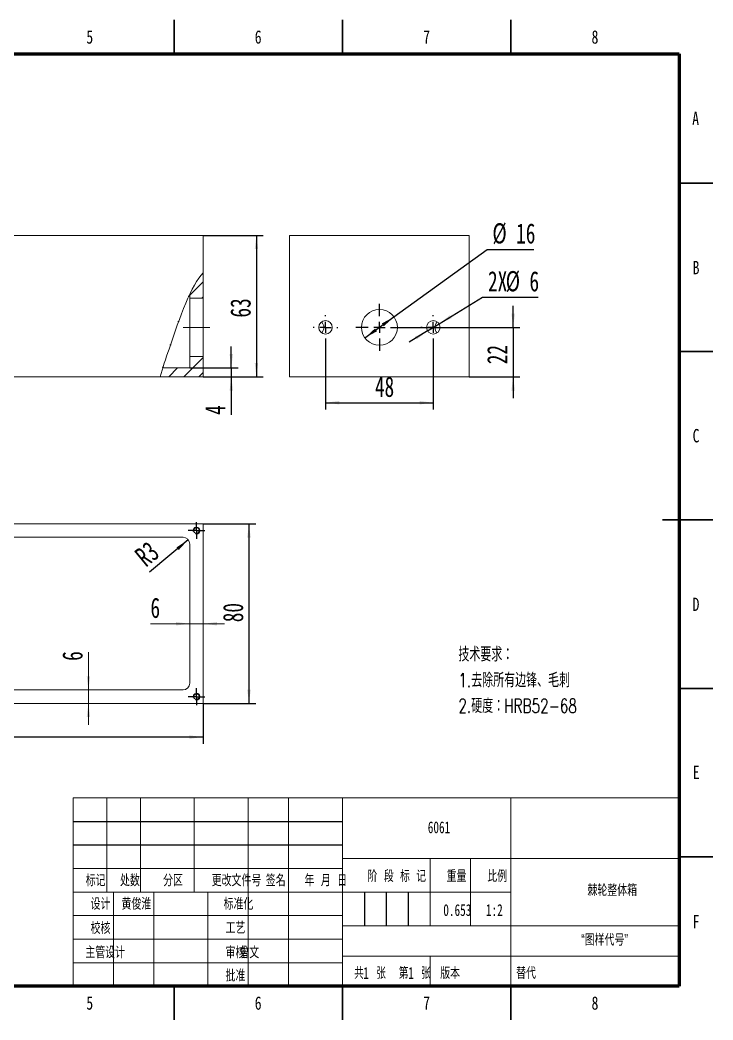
# Paper-space layout '棘轮整体箱' of a CAD drawing. Header units: millimetres. Extents: x 0 to 420, y 0 to 297.
# Drawn here: x 214.3 to 420, y 0 to 297 of the extents above; entities that cross this region are included whole.
import ezdxf

# ---------------------------------------------------------------- set-up
doc = ezdxf.new("R2010")
doc.units = ezdxf.units.MM
doc.linetypes.add('CENTERX2', pattern=[20.32, 12.7, -2.54, 2.54, -2.54])
for name, color, linetype in [('10', 7, 'Continuous'), ('5', 7, 'Continuous'), ('SLD-0', 7, 'Continuous')]:
    doc.layers.add(name, color=color, linetype=linetype)
doc.layers.add('细线层', color=4, linetype='Continuous', lineweight=15)
doc.styles.add('SLDTEXTSTYLE0', font='TXT', dxfattribs={"width": 0.7, "bigfont": 'bigfont'})
doc.styles.add('SLDTEXTSTYLE1', font='TXT', dxfattribs={"width": 0.62, "bigfont": 'bigfont'})
doc.styles.add('SLDTEXTSTYLE2', font='TXT', dxfattribs={"width": 0.614286, "bigfont": 'bigfont'})
doc.styles.add('SLDTEXTSTYLE3', font='TXT', dxfattribs={"width": 0.6, "bigfont": 'bigfont'})
doc.styles.add('SLDTEXTSTYLE4', font='TXT', dxfattribs={"width": 0.7})
doc.styles.add('SLDTEXTSTYLE5', font='TXT', dxfattribs={"width": 0.75})
doc.dimstyles.new('SLDDIMSTYLE18', dxfattribs={"dimtxt": 6, "dimasz": 4.08, "dimexe": 0, "dimexo": 0.0625, "dimgap": 1.5, "dimtad": 2, "dimlfac": 1.5, "dimrnd": 1e-09, "dimzin": 12, "dimdsep": 46, "dimtxsty": 'SLDTEXTSTYLE4', "dimsah": 1, "dimcen": 0.09, "dimadec": 0, "dimazin": 3, "dimtfac": 1, "dimtofl": 0, "dimtmove": 0, "dimatfit": 3, "dimfxl": 1, "dimfrac": 2, "dimtolj": 1, "dimtzin": 12, "dimarcsym": 0})
doc.dimstyles.new('SLDDIMSTYLE19', dxfattribs={"dimtxt": 6, "dimasz": 4.08, "dimexe": 0, "dimexo": 0.0625, "dimgap": 1.5, "dimtad": 2, "dimlfac": 1.5, "dimrnd": 1e-09, "dimzin": 12, "dimdsep": 46, "dimtxsty": 'SLDTEXTSTYLE4', "dimsah": 1, "dimcen": 0.09, "dimadec": 0, "dimazin": 3, "dimtfac": 1, "dimtmove": 0, "dimatfit": 0, "dimfxl": 1, "dimfrac": 2, "dimtolj": 1, "dimtzin": 12, "dimarcsym": 0})
doc.dimstyles.new('SLDDIMSTYLE21', dxfattribs={"dimtxt": 6, "dimasz": 4.08, "dimexe": 0, "dimexo": 0.0625, "dimgap": 1.5, "dimtad": 2, "dimlfac": 1.5, "dimrnd": 1e-09, "dimzin": 12, "dimdsep": 46, "dimtxsty": 'SLDTEXTSTYLE4', "dimsah": 1, "dimcen": 0, "dimadec": 0, "dimazin": 3, "dimtfac": 1, "dimtofl": 0, "dimtmove": 1, "dimatfit": 3, "dimfxl": 1, "dimfrac": 2, "dimtolj": 1, "dimtzin": 12, "dimarcsym": 0})
doc.dimstyles.new('SLDDIMSTYLE22', dxfattribs={"dimtxt": 6, "dimasz": 4.08, "dimexe": 0, "dimexo": 0.0625, "dimgap": 1.5, "dimtad": 2, "dimlfac": 1.5, "dimrnd": 1e-09, "dimzin": 12, "dimdsep": 46, "dimtxsty": 'SLDTEXTSTYLE4', "dimsah": 1, "dimcen": 0, "dimadec": 0, "dimazin": 3, "dimtfac": 1, "dimtmove": 0, "dimatfit": 3, "dimfxl": 1, "dimfrac": 2, "dimtolj": 1, "dimtzin": 12, "dimarcsym": 0})
doc.dimstyles.new('SLDDIMSTYLE23', dxfattribs={"dimtxt": 6, "dimasz": 4.08, "dimexe": 0, "dimexo": 0.0625, "dimgap": 1.5, "dimtad": 2, "dimlfac": 1.5, "dimrnd": 1e-09, "dimzin": 12, "dimdsep": 46, "dimtxsty": 'SLDTEXTSTYLE4', "dimsah": 1, "dimcen": 0, "dimadec": 0, "dimazin": 3, "dimtfac": 1, "dimtmove": 0, "dimatfit": 3, "dimfxl": 1, "dimfrac": 2, "dimtolj": 1, "dimtzin": 12, "dimarcsym": 0})

# ---------------------------------------------------------------- blocks, each defined once
blk = doc.blocks.new('SW_NOTE_11')
at = {"layer": '10', "color": 0, "attachment_point": 1, "style": 'SLDTEXTSTYLE0'}
for s, insert, char_height in [('技术要求：', (0, 5.46), 4.233), ('1.去除所有边锋、毛刺', (0, -2.19), 4.2333), ('2.硬度：HRB52-68', (0, -9.83), 4.2333)]:
    blk.add_mtext(s, dxfattribs=dict(at, insert=insert, char_height=char_height))
blk = doc.blocks.new('_D_56')
at = {"layer": '10'}
for p, q in [((276.99, 193.71), (276.99, 200.06)), ((264.65, 193.71), (278.99, 193.71)), ((276.99, 193.71), (276.99, 191.04)), ((268.65, 191.04), (278.99, 191.04)), ((276.99, 191.04), (276.99, 179.73))]:
    blk.add_line(p, q, dxfattribs=at)
for points in [[(276.99, 193.71), (277.49, 197.79), (276.48, 197.79)], [(276.99, 191.04), (276.48, 186.96), (277.49, 186.96)]]:
    blk.add_solid(points, dxfattribs=at)
at = {"layer": '10', "insert": (269.25, 179.73), "char_height": 6, "attachment_point": 1, "rotation": 90, "style": 'SLDTEXTSTYLE4'}
blk.add_mtext('4', dxfattribs=at)
blk = doc.blocks.new('_D_57')
at = {"layer": '10'}
for p, q in [((268.65, 233.04), (286.45, 233.04)), ((284.45, 233.04), (284.45, 191.04)), ((268.65, 191.04), (286.45, 191.04))]:
    blk.add_line(p, q, dxfattribs=at)
for points in [[(284.45, 233.04), (283.94, 228.96), (284.96, 228.96)], [(284.45, 191.04), (284.96, 195.12), (283.94, 195.12)]]:
    blk.add_solid(points, dxfattribs=at)
at = {"layer": '10', "insert": (276.72, 208.62), "char_height": 6, "attachment_point": 1, "rotation": 90, "style": 'SLDTEXTSTYLE4'}
blk.add_mtext('63', dxfattribs=at)
blk = doc.blocks.new('_D_58')
at = {"layer": '细线层'}
for p, q in [((208.05, 195.71), (208.05, 202.06)), ((183.32, 195.71), (210.05, 195.71)), ((208.05, 195.71), (208.05, 191.04)), ((208.05, 191.04), (208.05, 181.99))]:
    blk.add_line(p, q, dxfattribs=at)
for points in [[(208.05, 195.71), (208.56, 199.79), (207.55, 199.79)], [(208.05, 191.04), (207.55, 186.96), (208.56, 186.96)]]:
    blk.add_solid(points, dxfattribs=at)
at = {"layer": '细线层', "insert": (200.32, 181.99), "char_height": 6, "attachment_point": 1, "rotation": 90, "style": 'SLDTEXTSTYLE4'}
blk.add_mtext('7', dxfattribs=at)
blk = doc.blocks.new('_D_61')
at = {"layer": '10'}
for p, q in [((135.32, 94.03), (135.32, 82.03)), ((268.65, 94.03), (268.65, 82.03)), ((268.65, 84.03), (135.32, 84.03))]:
    blk.add_line(p, q, dxfattribs=at)
for points in [[(135.32, 84.03), (139.4, 83.52), (139.4, 84.53)], [(268.65, 84.03), (264.57, 84.53), (264.57, 83.52)]]:
    blk.add_solid(points, dxfattribs=at)
at = {"layer": '10', "insert": (199.29, 91.76), "char_height": 6, "attachment_point": 1, "style": 'SLDTEXTSTYLE4'}
blk.add_mtext('200', dxfattribs=at)
blk = doc.blocks.new('_D_62')
at = {"layer": '10'}
for p, q in [((268.65, 147.36), (284.24, 147.36)), ((282.24, 147.36), (282.24, 94.03)), ((268.65, 94.03), (284.24, 94.03))]:
    blk.add_line(p, q, dxfattribs=at)
for points in [[(282.24, 147.36), (281.73, 143.28), (282.75, 143.28)], [(282.24, 94.03), (282.75, 98.11), (281.73, 98.11)]]:
    blk.add_solid(points, dxfattribs=at)
at = {"layer": '10', "insert": (274.51, 118.14), "char_height": 6, "attachment_point": 1, "rotation": 90, "style": 'SLDTEXTSTYLE4'}
blk.add_mtext('80', dxfattribs=at)
blk = doc.blocks.new('_D_64')
at = {"layer": '10'}
blk.add_line((264.19, 142.63), (252.74, 132.96), dxfattribs=at)
blk.add_solid([(264.19, 142.63), (260.75, 140.39), (261.4, 139.61)], dxfattribs=at)
at = {"layer": '10', "insert": (247.83, 138.94), "char_height": 6, "attachment_point": 1, "rotation": 39.3932, "style": 'SLDTEXTSTYLE4'}
blk.add_mtext('R3', dxfattribs=at)
blk = doc.blocks.new('_D_68')
at = {"layer": '细线层'}
for p, q in [((234.57, 98.03), (234.57, 109.29)), ((234.57, 98.03), (234.57, 94.03)), ((234.57, 94.03), (234.57, 87.68))]:
    blk.add_line(p, q, dxfattribs=at)
for points in [[(234.57, 98.03), (235.07, 102.11), (234.06, 102.11)], [(234.57, 94.03), (234.06, 89.95), (235.07, 89.95)]]:
    blk.add_solid(points, dxfattribs=at)
at = {"layer": '细线层', "insert": (226.83, 106.67), "char_height": 6, "attachment_point": 1, "rotation": 90, "style": 'SLDTEXTSTYLE4'}
blk.add_mtext('6', dxfattribs=at)
blk = doc.blocks.new('_D_69')
at = {"layer": '细线层'}
for p, q in [((264.65, 117.69), (252.99, 117.69)), ((264.65, 117.69), (268.65, 117.69)), ((268.65, 117.69), (275, 117.69))]:
    blk.add_line(p, q, dxfattribs=at)
for points in [[(264.65, 117.69), (260.57, 118.19), (260.57, 117.18)], [(268.65, 117.69), (272.73, 117.18), (272.73, 118.19)]]:
    blk.add_solid(points, dxfattribs=at)
at = {"layer": '细线层', "insert": (252.99, 125.42), "char_height": 6, "attachment_point": 1, "style": 'SLDTEXTSTYLE4'}
blk.add_mtext('6', dxfattribs=at)
blk = doc.blocks.new('SW_CENTERMARKSYMBOL_25')
at = {"layer": '10', "color": 0}
for p, q in [((-1.67, 0), (-2.5, 0)), ((0, 0), (-1.67, 0)), ((0, 1.67), (0, 2.5)), ((0, 0), (0, 1.67)), ((0, 0), (0, -1.67)), ((0, 0), (1.67, 0)), ((1.67, 0), (2.5, 0)), ((0, -1.67), (0, -2.5))]:
    blk.add_line(p, q, dxfattribs=at)
blk = doc.blocks.new('SW_CENTERMARKSYMBOL_26')
at = {"layer": '10', "color": 0}
for p, q in [((-1.67, 0), (-2.5, 0)), ((0, 0), (-1.67, 0)), ((0, 1.67), (0, 2.5)), ((0, 0), (0, 1.67)), ((0, 0), (0, -1.67)), ((0, 0), (1.67, 0)), ((1.67, 0), (2.5, 0)), ((0, -1.67), (0, -2.5))]:
    blk.add_line(p, q, dxfattribs=at)
blk = doc.blocks.new('_D_70')
at = {"layer": '10'}
for p, q in [((325.28, 208.84), (352.92, 228.88)), ((352.92, 228.88), (366.82, 228.88)), ((316.64, 202.58), (325.28, 208.84))]:
    blk.add_line(p, q, dxfattribs=at)
for points in [[(325.28, 208.84), (321.68, 206.86), (322.27, 206.03)], [(316.64, 202.58), (320.25, 204.56), (319.65, 205.39)]]:
    blk.add_solid(points, dxfattribs=at)
at = {"layer": '10', "char_height": 6, "attachment_point": 1, "style": 'SLDTEXTSTYLE4'}
for s, insert in [('%%c', (354.51, 236.64)), ('16', (361.56, 236.62))]:
    blk.add_mtext(s, dxfattribs=dict(at, insert=insert))
blk = doc.blocks.new('_D_71')
at = {"layer": '10'}
for p, q in [((360.67, 205.71), (360.67, 212.06)), ((327.96, 205.71), (362.67, 205.71)), ((360.67, 205.71), (360.67, 191.04)), ((347.63, 191.04), (362.67, 191.04)), ((360.67, 191.04), (360.67, 184.69))]:
    blk.add_line(p, q, dxfattribs=at)
for points in [[(360.67, 205.71), (361.18, 209.79), (360.16, 209.79)], [(360.67, 191.04), (360.16, 186.96), (361.18, 186.96)]]:
    blk.add_solid(points, dxfattribs=at)
at = {"layer": '10', "insert": (352.93, 194.77), "char_height": 6, "attachment_point": 1, "rotation": 90, "style": 'SLDTEXTSTYLE4'}
blk.add_mtext('22', dxfattribs=at)
blk = doc.blocks.new('_D_72')
at = {"layer": '10'}
for p, q in [((304.96, 202.04), (304.96, 181.34)), ((336.96, 202.04), (336.96, 181.34)), ((304.96, 183.34), (336.96, 183.34))]:
    blk.add_line(p, q, dxfattribs=at)
for points in [[(304.96, 183.34), (309.04, 182.83), (309.04, 183.85)], [(336.96, 183.34), (332.88, 183.85), (332.88, 182.83)]]:
    blk.add_solid(points, dxfattribs=at)
at = {"layer": '10', "insert": (319.63, 191.07), "char_height": 6, "attachment_point": 1, "style": 'SLDTEXTSTYLE4'}
blk.add_mtext('48', dxfattribs=at)
blk = doc.blocks.new('_D_73')
at = {"layer": '10'}
for p, q in [((338.67, 206.75), (351.61, 214.67)), ((351.61, 214.67), (368.14, 214.67)), ((335.26, 204.67), (338.67, 206.75)), ((335.26, 204.67), (329.84, 201.36))]:
    blk.add_line(p, q, dxfattribs=at)
for points in [[(338.67, 206.75), (342.41, 208.45), (341.88, 209.32)], [(335.26, 204.67), (331.51, 202.97), (332.04, 202.11)]]:
    blk.add_solid(points, dxfattribs=at)
at = {"layer": '10', "char_height": 6, "attachment_point": 1, "style": 'SLDTEXTSTYLE4'}
for s, insert in [('2X', (353.2, 222.4)), ('%%c', (358.46, 222.43)), ('6', (365.51, 222.4))]:
    blk.add_mtext(s, dxfattribs=dict(at, insert=insert))
blk = doc.blocks.new('SW_CENTERMARKSYMBOL_29')
at = {"layer": '10', "color": 0}
for p, q in [((0, 3.33), (0, 7)), ((-3.33, 0), (-7, 0)), ((0, 0), (-1.67, 0)), ((0, 0), (0, 1.67)), ((0, 0), (0, -1.67)), ((0, 0), (1.67, 0)), ((3.33, 0), (7, 0)), ((0, -3.33), (0, -7))]:
    blk.add_line(p, q, dxfattribs=at)
blk = doc.blocks.new('SW_CENTERMARKSYMBOL_30')
at = {"layer": '10', "color": 0}
for p, q in [((0, 3.33), (0, 3.67)), ((-3.33, 0), (-3.67, 0)), ((0, 0), (-1.67, 0)), ((0, 0), (0, 1.67)), ((0, 0), (0, -1.67)), ((0, 0), (1.67, 0)), ((3.33, 0), (3.67, 0)), ((0, -3.33), (0, -3.67))]:
    blk.add_line(p, q, dxfattribs=at)
blk = doc.blocks.new('SW_CENTERMARKSYMBOL_31')
at = {"layer": '10', "color": 0}
for p, q in [((0, 3.33), (0, 3.67)), ((-3.33, 0), (-3.67, 0)), ((0, 0), (-1.67, 0)), ((0, 0), (0, 1.67)), ((0, 0), (0, -1.67)), ((0, 0), (1.67, 0)), ((3.33, 0), (3.67, 0)), ((0, -3.33), (0, -3.67))]:
    blk.add_line(p, q, dxfattribs=at)

psp = doc.layouts.new('棘轮整体箱')

# ---------------------------------------------------------------- hatches: boundary and pattern name
at = {"linetype": 'Continuous', "lineweight": 0}
h = psp.add_hatch(dxfattribs=at)
h.set_pattern_fill('ANSI31', angle=3e-322, style=0)
edge = h.paths.add_edge_path(flags=0)
edge.add_spline(control_points=[(255.87048644, 191.04374973), (256.11302087, 191.90851714), (256.38056949, 192.80008205), (256.66539904, 193.7104164)], knot_values=[0.1282934272, 0.1282934272, 0.1282934272, 0.1282934272, 0.1497507584, 0.1497507584, 0.1497507584, 0.1497507584], weights=[1, 1, 1, 1], degree=3, periodic=0)
edge.add_spline(control_points=[(256.66539904, 193.7104164), (257.22794352, 195.50834634), (259.19319021, 201.34570804), (261.23464983, 207.29368885), (262.64920522, 210.88475592)], knot_values=[0.1497507584, 0.1497507584, 0.1497507584, 0.1497507584, 0.1921294496, 0.2819585079, 0.2819585079, 0.2819585079, 0.2819585079], weights=[1, 1, 1, 1, 1], degree=3, periodic=0)
edge.add_spline(control_points=[(262.64920523, 210.88475594), (262.70211884, 211.0190853), (262.75528673, 211.15333239), (262.80868763, 211.28740074), (263.1632112, 212.17746789), (263.53495104, 213.07552536), (263.89942468, 213.91258342), (264.05521857, 214.27038304), (264.21258779, 214.62340812), (264.35333033, 214.93254179), (264.42360309, 215.08689226), (264.49082329, 215.23270916), (264.54463428, 215.34852702), (264.57826274, 215.42090586), (264.60706335, 215.48247783), (264.62565768, 215.52214463), (264.64073475, 215.55430814), (264.64920523, 215.57231247), (264.64920523, 215.57231247)], knot_values=[0, 0, 0, 0, 0.0006496888, 0.0006496888, 0.0006496888, 0.0049948779, 0.0049948779, 0.0049948779, 0.0068425314, 0.0068425314, 0.0068425314, 0.007761388, 0.007761388, 0.007761388, 0.0083340633, 0.0083340633, 0.0083340633, 0.0087981932, 0.0087981932, 0.0087981932, 0.0087981932], weights=[1, 1, 1, 1, 1, 1, 1, 1, 1, 1, 1, 1, 1, 1, 1, 1, 1, 1, 1], degree=3, periodic=0)
edge.add_line((264.64920523, 215.57231247), (264.64920525, 215.57231249))
edge.add_spline(control_points=[(264.64920525, 215.57231249), (265.96454015, 218.37095585), (267.29983713, 220.59727454), (268.64920525, 221.86800262)], knot_values=[0.3239298036, 0.3239298036, 0.3239298036, 0.3239298036, 0.4060647815, 0.4060647815, 0.4060647815, 0.4060647815], weights=[1, 1, 1, 1], degree=3, periodic=0)
edge.add_spline(control_points=[(268.64920525, 221.86800262), (265.13453314, 218.55816265), (260.69506927, 205.84315449), (256.59203159, 193.6164514), (255.87048644, 191.04374973)], knot_values=[0.5939352185, 0.5939352185, 0.5939352185, 0.5939352185, 0.8078705504, 0.8717065728, 0.8717065728, 0.8717065728, 0.8717065728], weights=[1, 1, 1, 1, 1], degree=3, periodic=0)
h = psp.add_hatch(dxfattribs=at)
h.set_pattern_fill('ANSI31', angle=3e-322, style=0)
edge = h.paths.add_edge_path(flags=0)
edge.add_line((268.64920523, 214.37708306), (268.64920525, 221.86800262))
edge.add_spline(control_points=[(268.64920525, 221.86800262), (267.29983713, 220.59727454), (265.96454015, 218.37095585), (264.64920525, 215.57231249)], knot_values=[0.5939352185, 0.5939352185, 0.5939352185, 0.5939352185, 0.6760701964, 0.6760701964, 0.6760701964, 0.6760701964], weights=[1, 1, 1, 1], degree=3, periodic=0)
edge.add_line((264.64920525, 215.57231249), (264.64920523, 214.37708306))
edge.add_line((264.64920523, 214.37708306), (268.64920523, 214.37708306))
h = psp.add_hatch(dxfattribs=at)
h.set_pattern_fill('ANSI31', angle=3e-322, style=0)
edge = h.paths.add_edge_path(flags=0)
edge.add_spline(control_points=[(256.66539904, 193.7104164), (256.38056949, 192.80008205), (256.11302087, 191.90851714), (255.87048644, 191.04374973)], knot_values=[0.8502492416, 0.8502492416, 0.8502492416, 0.8502492416, 0.8717065728, 0.8717065728, 0.8717065728, 0.8717065728], weights=[1, 1, 1, 1], degree=3, periodic=0)
edge.add_line((255.87048644, 191.04374973), (268.64920523, 191.04374973))
edge.add_line((268.64920523, 191.04374973), (268.64920523, 197.04374973))
edge.add_line((268.64920523, 197.04374973), (264.64920523, 197.04374973))
edge.add_line((264.64920523, 197.04374973), (264.64920523, 193.7104164))
edge.add_line((264.64920523, 193.7104164), (256.66539904, 193.7104164))

# ---------------------------------------------------------------- linework, layer by layer
at = {"color": 7, "linetype": 'Continuous', "lineweight": 30}
for p, q in [((260, 287), (260, 297)), ((310, 287), (310, 297)), ((360, 287), (360, 297)), ((410, 248.5), (420, 248.5)), ((410, 198.5), (420, 198.5)), ((420, 148.5), (405, 148.5)), ((410, 148.5), (420, 148.5)), ((410, 98.5), (420, 98.5)), ((410, 48.5), (420, 48.5)), ((260, 10), (260, 0)), ((310, 10), (310, 0)), ((360, 10), (360, 0))]:
    psp.add_line(p, q, dxfattribs=at)
at = {"color": 7, "linetype": 'Continuous', "lineweight": 60}
for p, q in [((10, 287), (410, 287)), ((410, 287), (410, 10)), ((410, 10), (10, 10))]:
    psp.add_line(p, q, dxfattribs=at)
at = {"color": 7, "linetype": 'Continuous', "lineweight": 15}
for p, q in [((135.3158719, 233.04374973), (268.64920523, 233.04374973)), ((268.64920523, 233.04374973), (268.64920525, 221.86800262)), ((294.29486459, 233.04374973), (347.62819792, 233.04374973)), ((294.29486459, 191.04374973), (294.29486459, 233.04374973)), ((347.62819792, 233.04374973), (347.62819792, 191.04374973)), ((268.64920523, 214.37708306), (268.64920525, 221.86800262)), ((264.64920525, 215.57231249), (264.64920523, 214.37708306)), ((264.64920523, 214.37708306), (268.64920523, 214.37708306)), ((264.64920523, 197.04374973), (264.64920523, 214.37708306)), ((268.64920523, 197.04374973), (268.64920523, 214.37708306)), ((268.64920523, 197.04374973), (264.64920523, 197.04374973)), ((264.64920523, 197.04374973), (264.64920523, 193.7104164)), ((268.64920523, 191.04374973), (268.64920523, 197.04374973)), ((256.66539904, 193.7104164), (264.64920523, 193.7104164)), ((149.65688029, 191.04374974), (255.87048644, 191.04374973)), ((268.64920523, 191.04374973), (255.87048644, 191.04374973)), ((347.62819792, 191.04374973), (294.29486459, 191.04374973)), ((268.64920523, 147.35964841), (135.3158719, 147.35964841)), ((268.64920523, 94.02631508), (268.64920523, 147.35964841)), ((262.64920523, 143.35964841), (141.3158719, 143.35964841)), ((264.64920523, 100.02631508), (264.64920523, 141.35964841)), ((188.92088148, 98.02631508), (262.64920523, 98.02631508)), ((188.14951046, 94.02631508), (268.64920523, 94.02631508))]:
    psp.add_line(p, q, dxfattribs=at)
for centre, radius in [((320.96153126, 205.7104164), 5.33333333), ((304.96153126, 205.7104164), 2), ((336.96153126, 205.7104164), 2), ((266.64920523, 145.35964841), 0.83333333), ((266.64920523, 96.02631508), 0.83333333)]:
    psp.add_circle(centre, radius, dxfattribs=at)
for centre, radius, start, end in [((302.29486459, 205.7104164), 2.2, 312.6603956152, 47.3396043848), ((339.62819792, 205.7104164), 2.2, 132.6603956152, 227.3396043848), ((262.64920523, 141.35964841), 2, 0, 90), ((262.64920523, 100.02631508), 2, 270, 0)]:
    psp.add_arc(centre, radius, start, end, dxfattribs=at)
at = {"color": 7, "linetype": 'Continuous', "lineweight": 0}
for centre in [(266.64920523, 145.35964841), (266.64920523, 96.02631508)]:
    psp.add_arc(centre, 1, 255, 195, dxfattribs=at)
psp.add_open_spline([(268.64920525, 221.86800262), (265.13453314, 218.55816265), (260.69506927, 205.84315449), (256.59203159, 193.6164514), (255.87048644, 191.04374973)], degree=3, knots=[0.59393521854, 0.59393521854, 0.59393521854, 0.59393521854, 0.80787055041, 0.87170657276, 0.87170657276, 0.87170657276, 0.87170657276], dxfattribs=at)
at = {"layer": '10', "linetype": 'CENTERX2', "lineweight": 0, "ltscale": 1.333333}
psp.add_line((270.64920523, 205.7104164), (262.64920523, 205.7104164), dxfattribs=at)
at = {"layer": '10', "color": 7, "lineweight": 15}
for p, q in [((240, 66), (240, 38)), ((250, 66), (250, 38)), ((266, 66), (266, 38)), ((282, 66), (282, 10)), ((294, 66), (294, 10)), ((310, 66), (310, 10)), ((360, 66), (360, 38)), ((310, 48), (410, 48)), ((335.98621732, 48), (335.98621732, 28)), ((348, 48), (348, 28)), ((230, 45), (310, 45)), ((230, 38), (360, 38)), ((242, 38), (242, 10)), ((254, 38), (254, 10)), ((270, 38), (270, 10)), ((360, 38), (360, 10)), ((230, 31), (310, 31)), ((310, 28), (410, 28)), ((230, 24), (310, 24)), ((310, 19), (410, 19)), ((230, 17), (310, 17))]:
    psp.add_line(p, q, dxfattribs=at)
at = {"layer": '10', "color": 7}
for p, q in [((230, 59), (310, 59)), ((230, 52), (310, 52))]:
    psp.add_line(p, q, dxfattribs=at)
at = {"layer": '5', "color": 7, "lineweight": 15}
for q in [(410, 66), (230, 10)]:
    psp.add_line((230, 66), q, dxfattribs=at)
at = {"layer": 'SLD-0'}
for p, q in [((316.5, 38), (316.5, 28)), ((323, 38), (323, 28)), ((329.5, 38), (329.5, 28))]:
    psp.add_line(p, q, dxfattribs=at)
at = {"layer": 'SLD-0', "lineweight": 15}
psp.add_line((335.98621732, 19), (335.98621732, 10), dxfattribs=at)

# ---------------------------------------------------------------- block references
at = {"layer": '10'}
for name, p in [('SW_CENTERMARKSYMBOL_29', (320.96153126, 205.7104164)), ('SW_CENTERMARKSYMBOL_31', (304.96153126, 205.7104164)), ('SW_CENTERMARKSYMBOL_30', (336.96153126, 205.7104164)), ('SW_CENTERMARKSYMBOL_26', (266.64920523, 145.35964841)), ('SW_NOTE_11', (344.40856746, 105.24862795)), ('SW_CENTERMARKSYMBOL_25', (266.64920523, 96.02631508))]:
    psp.add_blockref(name, p, dxfattribs=at)

# ---------------------------------------------------------------- texts
at = {"color": 7, "linetype": 'Continuous', "lineweight": 0, "char_height": 3.96875, "attachment_point": 2, "style": 'SLDTEXTSTYLE5'}
for s, insert in [('5', (234.96003695, 293.94390511)), ('6', (284.96003695, 293.94390511)), ('7', (334.96003695, 293.94390511)), ('8', (384.96003695, 293.94390511)), ('A', (414.83968814, 269.78056023)), ('B', (414.97060182, 225.44390511)), ('C', (414.9586589, 175.53056023)), ('D', (414.95268728, 125.44390511)), ('E', (415.00780891, 75.53056023)), ('F', (414.95774021, 31.19390511)), ('5', (234.96003695, 7.03056023)), ('6', (284.96003695, 7.03056023)), ('7', (334.96003695, 7.03056023)), ('8', (384.96003695, 7.03056023))]:
    psp.add_mtext(s, dxfattribs=dict(at, insert=insert))
at = {"layer": '10', "char_height": 3.5}
for s, insert, attachment_point, style in [('6061', (338.65599055, 58.9812064), 2, 'SLDTEXTSTYLE4'), ('阶 段 标 记', (326.12546376, 44.49405956), 2, 'SLDTEXTSTYLE2'), ('重量', (343.85048082, 44.49405956), 2, 'SLDTEXTSTYLE0'), ('比例', (355.942039, 44.49405956), 2, 'SLDTEXTSTYLE0'), ('标记', (236.71069044, 43.21663951), 2, 'SLDTEXTSTYLE0'), ('处数', (246.8861379, 43.21663951), 2, 'SLDTEXTSTYLE0'), ('分区', (259.6827371, 43.21663951), 2, 'SLDTEXTSTYLE0'), ('更改文件号', (278.52928778, 43.21663951), 2, 'SLDTEXTSTYLE0'), ('签名', (290.18722635, 43.21663951), 2, 'SLDTEXTSTYLE0'), ('年 月 日', (305.04104862, 43.21663951), 2, 'SLDTEXTSTYLE1'), ('棘轮整体箱', (390.09631296, 40.29090112), 2, 'SLDTEXTSTYLE0'), ('设计', (238.15036759, 36.23433418), 2, 'SLDTEXTSTYLE0'), ('黄俊淮', (244.39076452, 36.23433436), 1, 'SLDTEXTSTYLE0'), ('标准化', (279.12129103, 36.23433418), 2, 'SLDTEXTSTYLE0'), ('0.653', (344.09505508, 34.40493736), 2, 'SLDTEXTSTYLE4'), ('1:2', (355.08435688, 34.40493736), 2, 'SLDTEXTSTYLE4'), ('校核', (238.14945606, 29.05608715), 2, 'SLDTEXTSTYLE0'), ('工艺', (278.23504981, 29.09852753), 2, 'SLDTEXTSTYLE0'), ('“图样代号”', (387.79943765, 25.54965313), 2, 'SLDTEXTSTYLE0'), ('主管设计', (239.53059778, 21.83010604), 2, 'SLDTEXTSTYLE0'), ('审核', (278.23444212, 21.83010587), 2, 'SLDTEXTSTYLE0'), ('曾文', (279.38982173, 21.83010604), 1, 'SLDTEXTSTYLE0'), ('批准', (278.21651672, 14.94105411), 2, 'SLDTEXTSTYLE0'), ('共  张', (318.17823387, 15.700995), 2, 'SLDTEXTSTYLE3'), ('1', (316.14234428, 15.700995), 1, 'SLDTEXTSTYLE4'), ('第  张', (331.44170876, 15.700995), 2, 'SLDTEXTSTYLE3'), ('1', (329.47947162, 15.700995), 1, 'SLDTEXTSTYLE4'), ('版本', (341.96059748, 15.70099517), 2, 'SLDTEXTSTYLE0')]:
    psp.add_mtext(s, dxfattribs=dict(at, insert=insert, attachment_point=attachment_point, style=style))
at = {"layer": 'SLD-0', "insert": (361.56087589, 15.70099517), "char_height": 3.5, "attachment_point": 1, "style": 'SLDTEXTSTYLE0'}
psp.add_mtext('替代', dxfattribs=at)

# ---------------------------------------------------------------- dimensions: what is measured, and where the dimension line sits
at = {"layer": '10'}
dim = psp.add_diameter_dim_2p(p1=(325.27943508, 208.84093569), p2=(316.64362744, 202.5798971), dimstyle='SLDDIMSTYLE23', dxfattribs=at)
dim.commit()
dim.dimension.update_dxf_attribs({"geometry": '_D_70', "text_midpoint": (360.6671742, 233.62906221), "dimtype": 163})
for base, p1, p2, dimstyle, picture, middle in [((284.44983749, 191.04374973), (268.64920523, 233.04374973), (268.64920523, 191.04374973), 'SLDDIMSTYLE18', '_D_57', (284.44983749, 211.24622976)), ((360.6671742, 191.04374973), (327.96153126, 205.7104164), (347.62819792, 191.04374973), 'SLDDIMSTYLE19', '_D_71', (360.6671742, 197.40540624)), ((276.98590249, 191.04374973), (264.64920523, 193.7104164), (268.64920523, 191.04374973), 'SLDDIMSTYLE19', '_D_56', (276.98590249, 181.04374973)), ((282.24299832, 94.02631508), (268.64920523, 147.35964841), (268.64920523, 94.02631508), 'SLDDIMSTYLE18', '_D_62', (282.24299832, 120.76582407))]:
    dim = psp.add_linear_dim(base=base, p1=p1, p2=p2, angle=90, dimstyle=dimstyle, dxfattribs=at)
    dim.commit()
    dim.dimension.update_dxf_attribs({"geometry": picture, "text_midpoint": middle, "dimtype": 160})
dim = psp.add_diameter_dim_2p(p1=(338.66790733, 206.75362333), p2=(335.25515518, 204.66720947), text='2X<>', dimstyle='SLDDIMSTYLE22', dxfattribs=at)
dim.commit()
dim.dimension.update_dxf_attribs({"geometry": '_D_73', "text_midpoint": (360.6671742, 219.41240321), "dimtype": 163})
for base, p1, p2, picture, middle in [((336.96153126, 183.33957315), (304.96153126, 202.04374973), (336.96153126, 202.04374973), '_D_72', (322.25662998, 183.33957315)), ((135.3158719, 84.02631508), (268.64920523, 94.02631508), (135.3158719, 94.02631508), '_D_61', (203.23815628, 84.02631508))]:
    dim = psp.add_linear_dim(base=base, p1=p1, p2=p2, dimstyle='SLDDIMSTYLE18', dxfattribs=at)
    dim.commit()
    dim.dimension.update_dxf_attribs({"geometry": picture, "text_midpoint": middle, "dimtype": 160})
dim = psp.add_radius_dim(center=(262.64920523, 141.35964841), mpoint=(264.19482239, 142.6289268), dimstyle='SLDDIMSTYLE21', dxfattribs=at)
dim.commit()
dim.dimension.update_dxf_attribs({"geometry": '_D_64', "text_midpoint": (254.19547237, 134.41734866), "dimtype": 164})
at = {"layer": '细线层'}
for base, p1, p2, picture, middle in [((208.05480751, 191.04374973), (183.3158719, 195.7104164), (268.64920523, 191.04374973), '_D_58', (208.05480751, 183.30129172)), ((234.56522035, 94.02631508), (262.64920523, 98.02631508), (268.64920523, 94.02631508), '_D_68', (234.56522035, 107.98004024))]:
    dim = psp.add_linear_dim(base=base, p1=p1, p2=p2, angle=90, dimstyle='SLDDIMSTYLE19', dxfattribs=at)
    dim.commit()
    dim.dimension.update_dxf_attribs({"geometry": picture, "text_midpoint": middle, "dimtype": 160})
dim = psp.add_linear_dim(base=(268.64920523, 117.68528251), p1=(264.64920523, 100.02631508), p2=(268.64920523, 94.02631508), dimstyle='SLDDIMSTYLE19', dxfattribs=at)
dim.commit()
dim.dimension.update_dxf_attribs({"geometry": '_D_69', "text_midpoint": (254.29921295, 117.68528251), "dimtype": 160})

doc.saveas('drawing.dxf')
